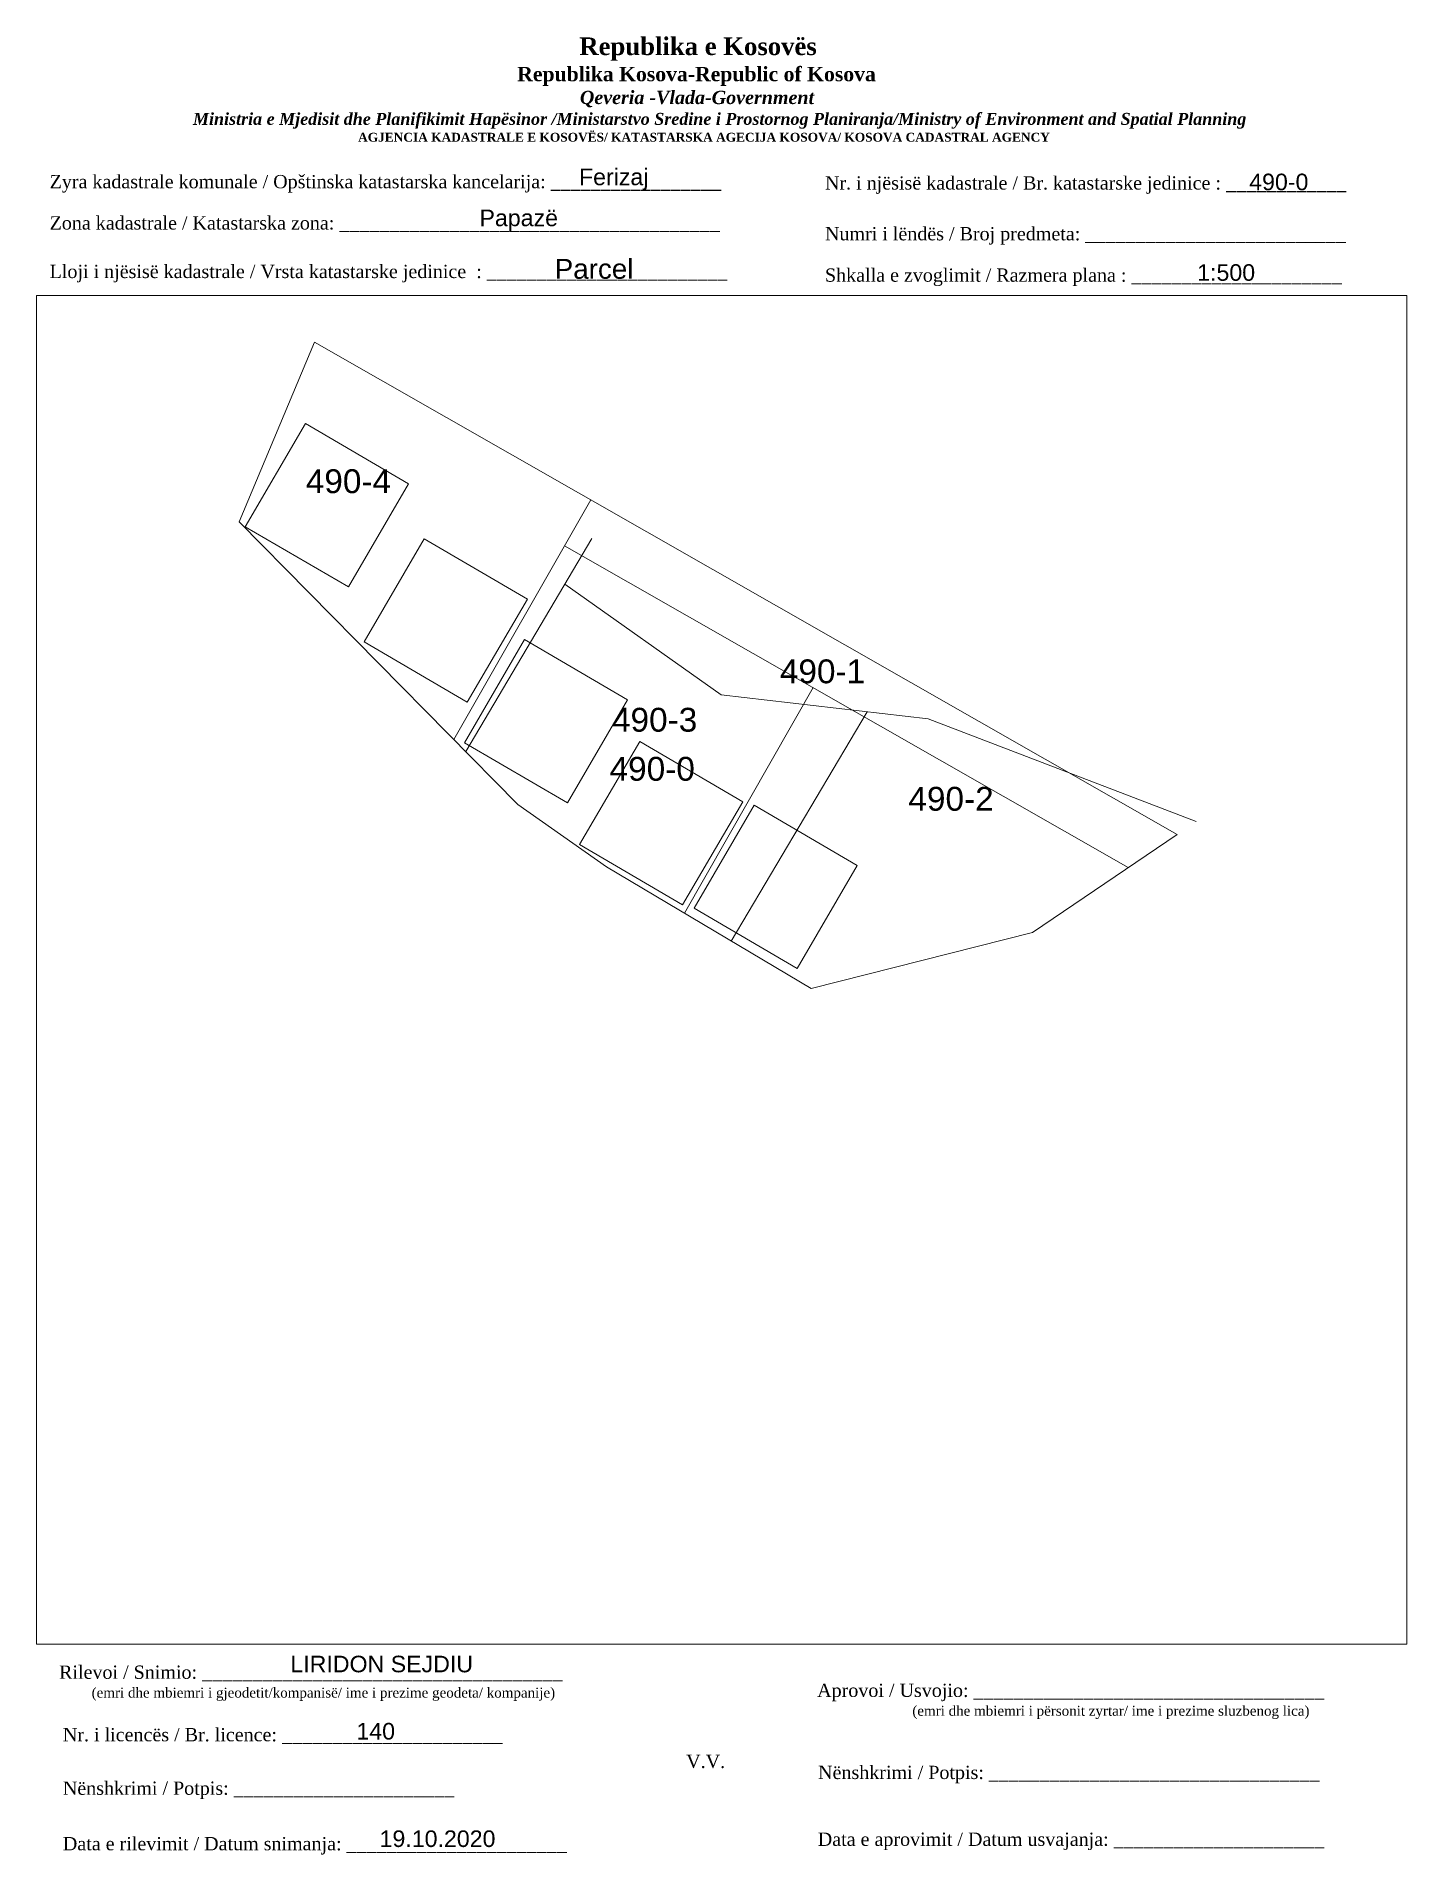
# Paper-space layout 'Manuali' of a CAD drawing. Header units: metres, sheet in millimetres. Extents: x 1 to 208, y 2 to 276.
# The model-space entities are those that its viewports show. They can reach past a viewport. Long polylines and large blocks are cut down to what shows.
import ezdxf

# ---------------------------------------------------------------- set-up
doc = ezdxf.new("R2010")
doc.units = ezdxf.units.M
doc.layers.get('0').update_dxf_attribs({"lineweight": 0})
for name, color, linetype, lineweight in [('Korniza e jashtme', 7, 'Continuous', 0), ('Ndarjet', 1, 'Continuous', 0), ('Nr-Baz', 250, 'Continuous', 0), ('Nr-Ri', 1, 'Continuous', 0), ('Parc-Re', 6, 'Continuous', 0), ('rregullimi parcelat', 5, 'Continuous', 0), ('Zyrtare', 4, 'Continuous', 0)]:
    doc.layers.add(name, color=color, linetype=linetype, lineweight=lineweight)
doc.styles.get("Standard").update_dxf_attribs({"font": 'arial.ttf'})

msp = doc.modelspace()

# ---------------------------------------------------------------- linework, layer by layer
at = {"layer": 'Ndarjet', "flags": 128}
for points in [[(7515342.03, 4697831.81), (7515351.55, 4697847.88)], [(7515397.1, 4697826.54), (7515376.89, 4697834.28), (7515361.3, 4697836.08), (7515349.51, 4697844.43)], [(7515362.05, 4697817.52), (7515372.3, 4697834.81)]]:
    msp.add_lwpolyline(points, dxfattribs=at)
at = {"layer": 'Parc-Re', "flags": 128}
for points in [[(7515341.14, 4697832.72), (7515351.46, 4697850.8)], [(7515349.48, 4697847.33), (7515391.98, 4697823.06)], [(7515358.52, 4697819.62), (7515368.23, 4697836.63)]]:
    msp.add_lwpolyline(points, dxfattribs=at)
at = {"layer": 'rregullimi parcelat', "flags": 128}
msp.add_lwpolyline([(7515330.64, 4697862.69), (7515324.96, 4697849.13), (7515345.97, 4697827.82), (7515352.64, 4697823.12), (7515368.07, 4697813.94), (7515384.78, 4697818.17), (7515395.67, 4697825.56)], close=True, dxfattribs=at)
at = {"layer": 'Zyrtare'}
for points in [[(7515329.95, 4697856.54), (7515337.72, 4697852.01), (7515333.18, 4697844.23), (7515325.41, 4697848.77)], [(7515338.91, 4697847.85), (7515346.69, 4697843.31), (7515342.15, 4697835.54), (7515334.38, 4697840.08)], [(7515346.47, 4697840.25), (7515354.24, 4697835.72), (7515349.71, 4697827.94), (7515341.93, 4697832.48)], [(7515355.15, 4697832.57), (7515362.92, 4697828.03), (7515358.38, 4697820.26), (7515350.61, 4697824.8)], [(7515363.78, 4697827.77), (7515371.56, 4697823.23), (7515367.02, 4697815.46), (7515359.25, 4697819.99)]]:
    msp.add_lwpolyline(points, close=True, dxfattribs=at)

# ---------------------------------------------------------------- texts
at = {"layer": 'Nr-Baz'}
msp.add_text('490-0', height=1.8, dxfattribs=at).set_placement((7515352.88, 4697829.61))
at = {"layer": 'Nr-Ri'}
for s, p in [('490-4', (7515329.97, 4697851.3)), ('490-1', (7515365.72, 4697836.96)), ('490-3', (7515353.06, 4697833.31)), ('490-2', (7515375.41, 4697827.35))]:
    msp.add_text(s, height=1.8, dxfattribs=at).set_placement(p)

psp = doc.layouts.new('Manuali')

# ---------------------------------------------------------------- texts
for s, insert, char_height, width, attachment_point in [('\\pi77.297;{\\fBook Antiqua|b1|i0|c0|p18;\\H1.333x;Republika e Kosovës\\fTimes New Roman|b1|i0|c0|p18;\\P\\pi67.927;\\fBook Antiqua|b1|i0|c0|p18;\\H0.8125x;Republika Kosova-Republic of Kosova\\fTimes New Roman|b1|i0|c0|p18;\\P\\pi77.378;\\fBook Antiqua|b1|i1|c0|p18;\\H0.9233x;Qeveria -Vlada-Government \\P\\pi13.032,l6,t23.033;\\fTimes New Roman|b1|i1|c0|p18;\\H0.9x;Ministria e Mjedisit dhe Planifikimit Hapësinor /Ministarstvo Sredine i Prostornog Planiranja/Ministry of Environment and Spatial Planning\\P\\pi43.931,l0,tz;\\fBook Antiqua|b1|i0|c0|p18;\\H0.7406x;AGJENCIA KADASTRALE E KOSOVËS/ KATASTARSKA AGECIJA KOSOVA/ KOSOVA CADASTRAL AGENCY}', (5.57, 275.89), 2, 191.8237, 1), ('{\\fTimes New Roman|b0|i0|c0|p18;Zyra kadastrale komunale / Opštinska katastarska kancelarija: _________________}', (2.98, 255.14), 2, 100.6873, 1), ('Ferizaj', (88.05, 254.47), 2.5, 9.9735, 5), ('{\\fTimes New Roman|b0|i0|c0|p18;Nr. i njësisë kadastrale / Br. katastarske jedinice : ____________}', (119.91, 254.94), 2, 79.9484, 1), ('490-0', (188.35, 254.07), 2.5, 9.6047, 5), ('Papazë', (73.73, 248.29), 2.5, 41.1507, 5), ('{\\fTimes New Roman|b0|i0|c0|p18;Zona kadastrale / Katastarska zona: ______________________________________}', (2.98, 248.91), 2, 100.6873, 1), ('{\\fTimes New Roman|b0|i0|c0|p18;Numri i lëndës / Broj predmeta: __________________________}', (119.91, 247.28), 2, 79.9484, 1), ('{\\fTimes New Roman|b0|i0|c0|p18;Lloji i njësisë kadastrale / Vrsta katastarske jedinice  : ________________________}', (2.98, 241.59), 2, 100.6873, 1), ('{\\fArial|b0|i0|c0|p34;Parcel}', (85.09, 240.96), 3, 11.2939, 5), ('1:500', (180.41, 240.41), 2.5, 10.1784, 5), ('{\\fTimes New Roman|b0|i0|c0|p18;Shkalla e zvoglimit / Razmera plana : _____________________}', (119.91, 241.04), 2, 79.9484, 1), ('{\\fTimes New Roman|b0|i0|c0|p18;Rilevoi / Snimio: ____________________________________\\P     \\H0.75x;(emri dhe mbiemri i gjeodetit/kompanisë/ ime i prezime geodeta/ kompanije)}', (42.38, 27.65), 2, 74.7958, 5), ('LIRIDON SEJDIU', (53.06, 30.53), 2.5, 27.1816, 5), ('{\\fTimes New Roman|b0|i0|c0|p18; Aprovoi / Usvojio: ___________________________________\\P                    \\H0.75x;(emri dhe mbiemri i përsonit zyrtar/ ime i prezime sluzbenog lica)}', (117.98, 27.58), 2, 83.344, 1), ('{\\fTimes New Roman|b0|i0|c0|p18;Nr. i licencës / Br. licence: ______________________\\P                                }', (4.98, 20.89), 2, 83.344, 1), ('140', (52.16, 20.39), 2.5, 5.3971, 5), ('{\\fTimes New Roman|b0|i0|c0|p18;V.V.                                 }', (101.92, 15.84), 2, 5.7076, 5), ('{\\fTimes New Roman|b0|i0|c0|p18; Nënshkrimi / Potpis: _________________________________}', (118.12, 15.2), 2, 83.344, 1), ('{\\fTimes New Roman|b0|i0|c0|p18;Nënshkrimi / Potpis: ______________________\\P                                 }', (4.98, 12.82), 2, 83.344, 1), ('{\\fTimes New Roman|b0|i0|c0|p18;Data e rilevimit / Datum snimanja: ______________________\\P                                 }', (4.98, 4.45), 2, 83.344, 1), ('19.10.2020', (61.48, 4.18), 2.5, 21.186, 5), ('{\\fTimes New Roman|b0|i0|c0|p18; Data e aprovimit / Datum usvajanja: _____________________}', (118.07, 5.12), 2, 83.344, 1)]:
    psp.add_mtext(s, dxfattribs=dict(insert=insert, char_height=char_height, width=width, attachment_point=attachment_point))

# ---------------------------------------------------------------- viewports
at = {"layer": 'Korniza e jashtme', "view_target_point": (370776.43, 310629.57)}
psp.add_viewport(center=(104.31, 135.25), size=(206.65, 203.4046), view_center_point=(7144584.89, 4387185.78), view_height=101.7023, dxfattribs=at)

doc.saveas('drawing.dxf')
